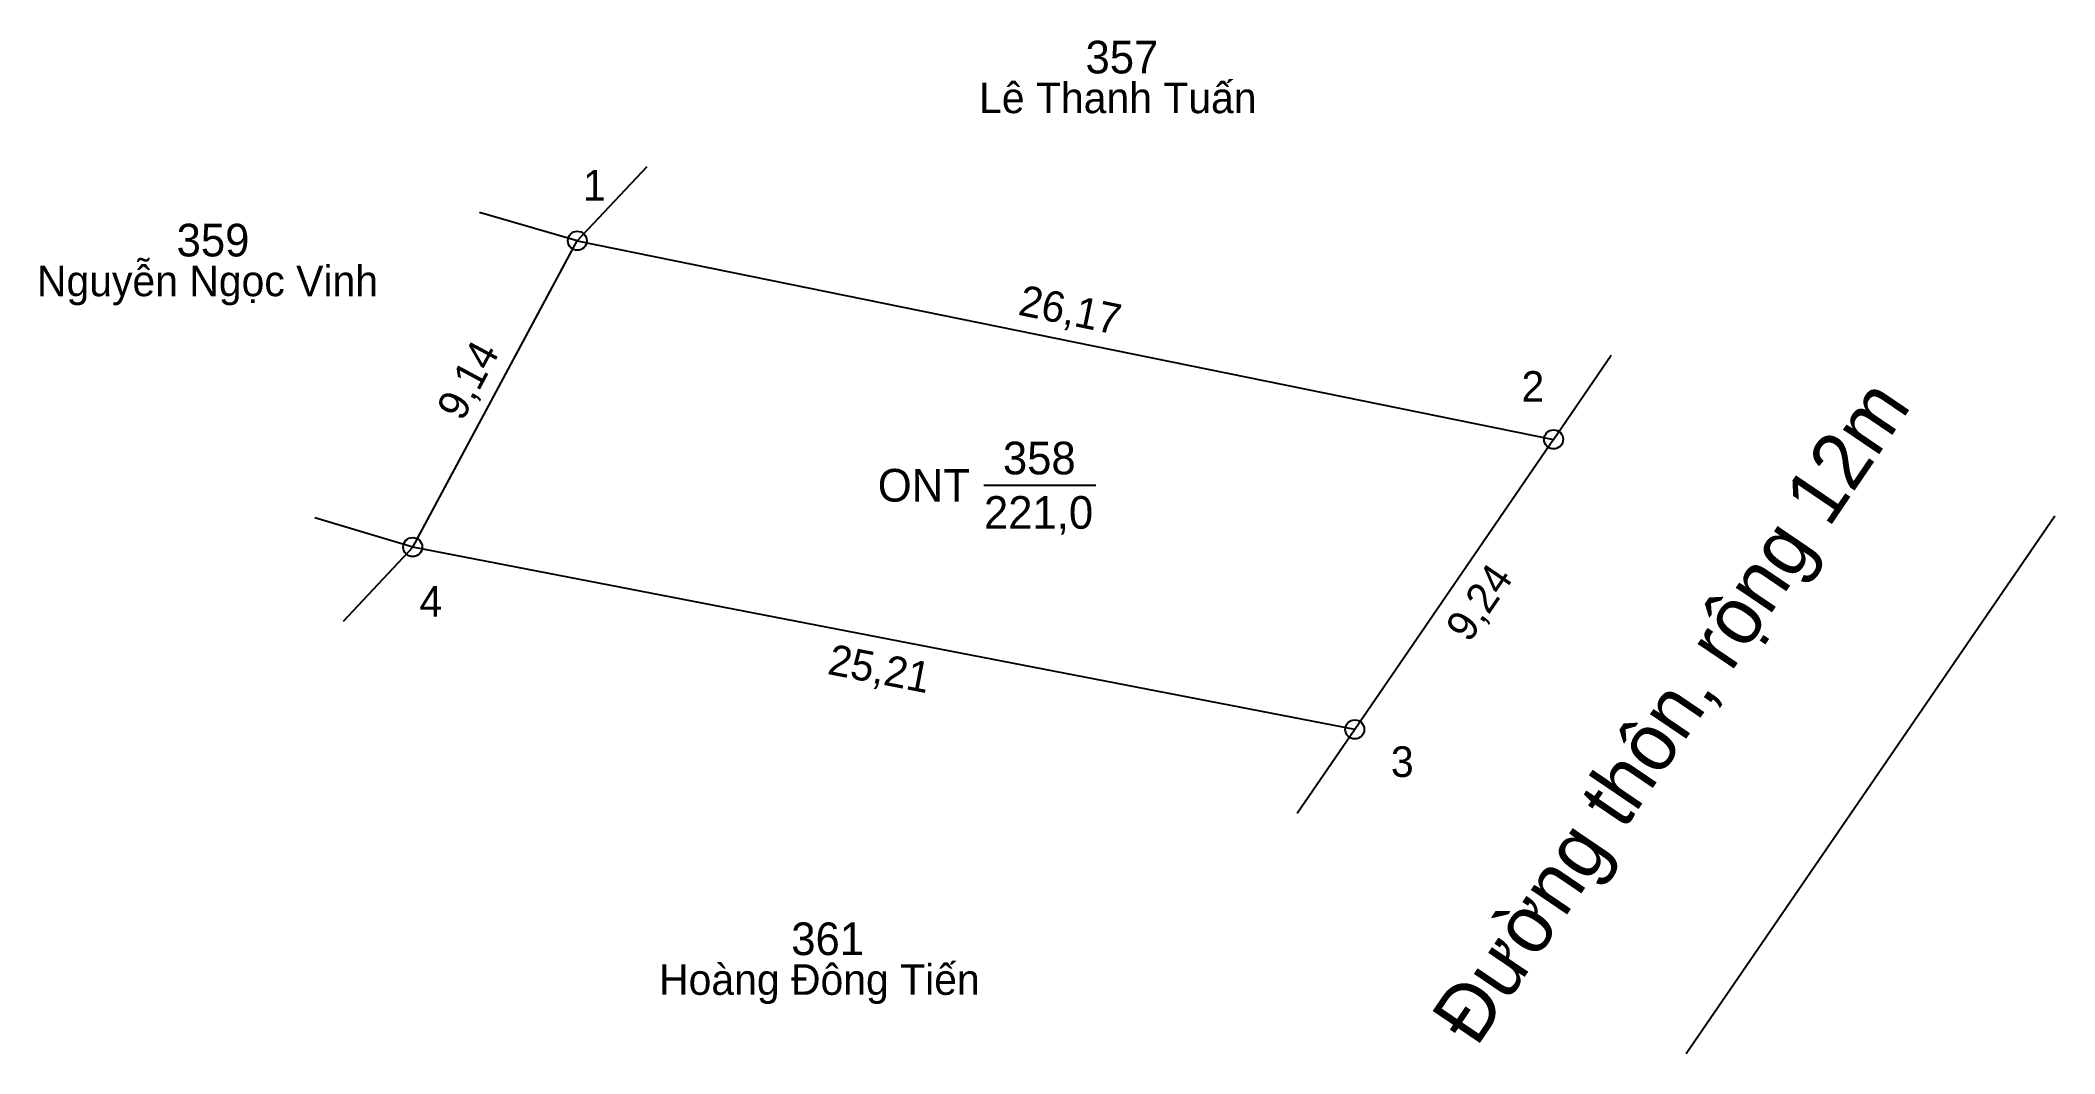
# Model space of a CAD drawing. Extents: x 540597.4 to 540650.3, y 1835216.6 to 1835243.2.
import ezdxf

# ---------------------------------------------------------------- set-up
doc = ezdxf.new("R2010")
doc.units = 0
for name, color, linetype in [('CanhThua', 7, 'Continuous'), ('ChieuDaiCanhThua', 7, 'Continuous'), ('Level 1', 7, 'Continuous'), ('MocDinhThua', 7, 'Continuous'), ('NhanDiaChinhThua', 7, 'Continuous'), ('NhanTuCan', 7, 'Continuous'), ('RauThua', 7, 'Continuous'), ('SoHieuDinhThua', 7, 'Continuous'), ('TenChuLanCan', 7, 'Continuous')]:
    doc.layers.add(name, color=color, linetype=linetype)

msp = doc.modelspace()

# ---------------------------------------------------------------- linework, layer by layer
at = {"layer": 'CanhThua'}
for p, q in [((540607.172, 1835229.936), (540611.497, 1835237.983)), ((540611.497, 1835237.983), (540637.145, 1835232.765)), ((540637.145, 1835232.765), (540631.921, 1835225.146)), ((540650.309, 1835230.744), (540640.628, 1835216.625)), ((540631.921, 1835225.146), (540607.172, 1835229.936))]:
    msp.add_line(p, q, dxfattribs=at)
at = {"layer": 'MocDinhThua'}
for centre in [(540611.497, 1835237.983), (540637.145, 1835232.765), (540607.172, 1835229.936), (540631.921, 1835225.146)]:
    msp.add_circle(centre, 0.25, dxfattribs=at)
at = {"layer": 'NhanDiaChinhThua'}
msp.add_line((540622.18, 1835231.56), (540625.118, 1835231.56), dxfattribs=at)
at = {"layer": 'RauThua'}
for p, q in [((540611.497, 1835237.983), (540613.329, 1835239.937)), ((540611.497, 1835237.983), (540608.923, 1835238.725)), ((540637.145, 1835232.765), (540638.66, 1835234.974)), ((540607.172, 1835229.936), (540604.605, 1835230.701)), ((540607.172, 1835229.936), (540605.343, 1835227.979)), ((540631.921, 1835225.146), (540630.406, 1835222.937))]:
    msp.add_line(p, q, dxfattribs=at)

# ---------------------------------------------------------------- texts
at = {"layer": 'ChieuDaiCanhThua'}
for s, rotation, p in [('26,17', 348.5003, (540623.05, 1835236.043)), ('9,14', 61.7434, (540608.477, 1835233.212)), ('9,24', 55.5633, (540634.925, 1835227.396)), ('25,21', 349.0462, (540618.04, 1835226.605))]:
    msp.add_text(s, height=0.8036, rotation=rotation, dxfattribs=at).set_placement(p)
at = {"layer": 'Level 1'}
msp.add_text('Đường thôn, rộng 12m', height=1.5, rotation=55.854, dxfattribs=at).set_placement((540635.116, 1835216.77))
at = {"layer": 'NhanDiaChinhThua'}
for s, p in [('358', (540622.677, 1835231.846)), ('ONT', (540619.39, 1835231.131)), ('221,0', (540622.18, 1835230.417))]:
    msp.add_text(s, height=0.8571, dxfattribs=at).set_placement(p)
at = {"layer": 'NhanTuCan'}
for s, p in [('357', (540624.848, 1835242.379)), ('359', (540600.97, 1835237.571)), ('361', (540617.117, 1835219.216))]:
    msp.add_text(s, height=0.8571, dxfattribs=at).set_placement(p)
at = {"layer": 'SoHieuDinhThua'}
for s, p in [('1', (540611.646, 1835239.038)), ('2', (540636.3, 1835233.754)), ('4', (540607.351, 1835228.108)), ('3', (540632.871, 1835223.896))]:
    msp.add_text(s, height=0.804, dxfattribs=at).set_placement(p)
at = {"layer": 'TenChuLanCan'}
for s, p in [('Lê Thanh Tuấn', (540622.052, 1835241.335)), ('Nguyễn Ngọc Vinh', (540597.301, 1835236.526)), ('Hoàng Đông Tiến', (540613.645, 1835218.172))]:
    msp.add_text(s, height=0.80357, dxfattribs=at).set_placement(p)

doc.saveas('drawing.dxf')
